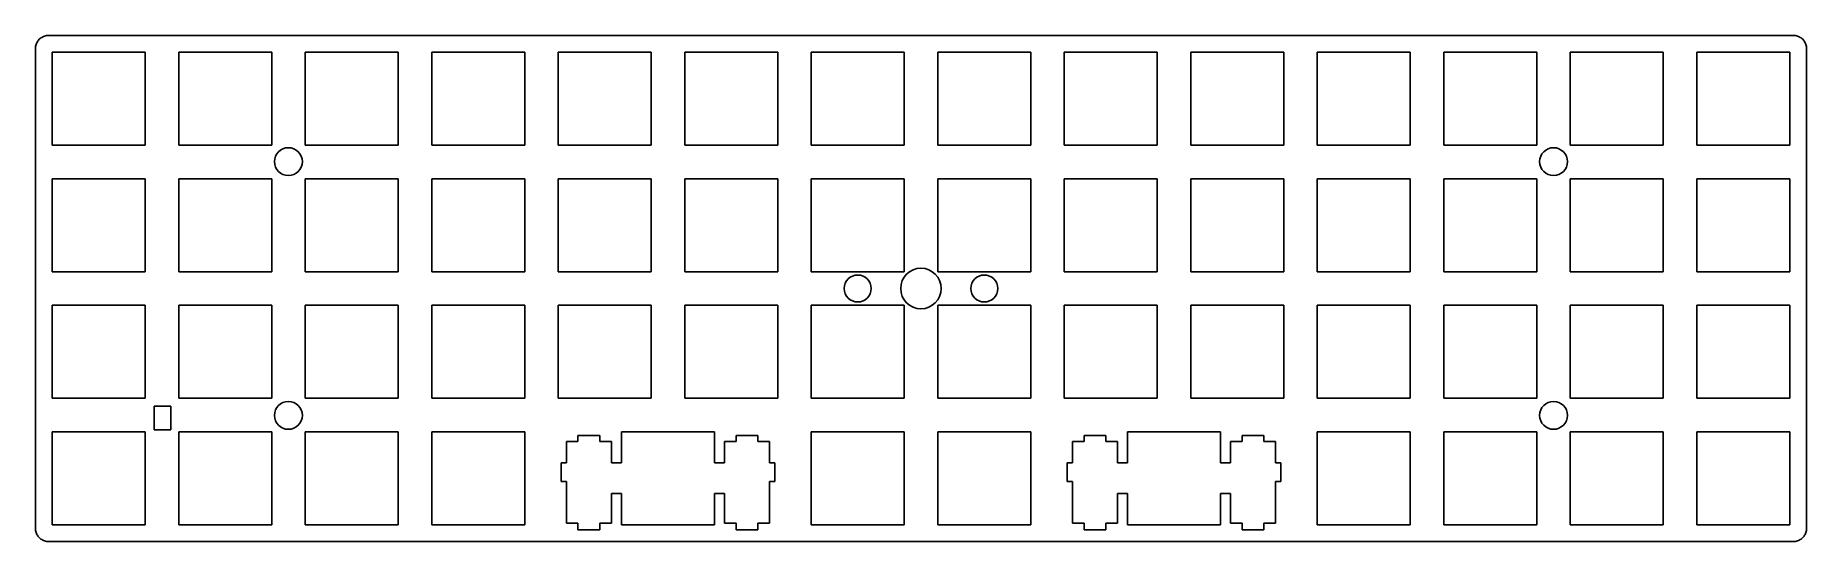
# Model space of a CAD drawing. Header units: millimetres. Extents: x -172 to 94, y -63 to 13.
import ezdxf

# ---------------------------------------------------------------- set-up
doc = ezdxf.new("R2010")
doc.units = ezdxf.units.MM

msp = doc.modelspace()

# ---------------------------------------------------------------- linework, layer by layer
at = {"color": 7, "linetype": 'Continuous', "lineweight": 25}
for p, q in [((-172.36, 11.24), (-172.37, 11.08)), ((-172.37, 11.08), (-172.37, -61.12)), ((-172.34, 11.4), (-172.36, 11.24)), ((-172.31, 11.55), (-172.34, 11.4)), ((-172.27, 11.7), (-172.31, 11.55)), ((-172.21, 11.85), (-172.27, 11.7)), ((-172.15, 11.99), (-172.21, 11.85)), ((-172.07, 12.13), (-172.15, 11.99)), ((-171.99, 12.26), (-172.07, 12.13)), ((-171.89, 12.38), (-171.99, 12.26)), ((-171.78, 12.5), (-171.89, 12.38)), ((-171.67, 12.6), (-171.78, 12.5)), ((-171.54, 12.7), (-171.67, 12.6)), ((-171.41, 12.79), (-171.54, 12.7)), ((-171.27, 12.86), (-171.41, 12.79)), ((-171.13, 12.93), (-171.27, 12.86)), ((-170.99, 12.98), (-171.13, 12.93)), ((-170.83, 13.03), (-170.99, 12.98)), ((-170.68, 13.06), (-170.83, 13.03)), ((-170.52, 13.08), (-170.68, 13.06)), ((-170.37, 13.08), (-170.52, 13.08)), ((92.33, 13.08), (-170.37, 13.08)), ((92.49, 13.08), (92.33, 13.08)), ((92.65, 13.06), (92.49, 13.08)), ((92.8, 13.03), (92.65, 13.06)), ((92.95, 12.98), (92.8, 13.03)), ((93.1, 12.93), (92.95, 12.98)), ((93.24, 12.86), (93.1, 12.93)), ((93.38, 12.79), (93.24, 12.86)), ((93.51, 12.7), (93.38, 12.79)), ((93.63, 12.6), (93.51, 12.7)), ((93.75, 12.5), (93.63, 12.6)), ((93.85, 12.38), (93.75, 12.5)), ((93.95, 12.26), (93.85, 12.38)), ((94.04, 12.13), (93.95, 12.26)), ((94.12, 11.99), (94.04, 12.13)), ((94.18, 11.85), (94.12, 11.99)), ((94.24, 11.7), (94.18, 11.85)), ((94.28, 11.55), (94.24, 11.7)), ((94.31, 11.4), (94.28, 11.55)), ((94.33, 11.24), (94.31, 11.4)), ((94.33, 11.08), (94.33, 11.24)), ((94.33, -61.12), (94.33, 11.08)), ((-155.84, 10.56), (-169.84, 10.56)), ((-169.84, 10.56), (-169.84, -3.44)), ((-155.84, -3.44), (-155.84, 10.56)), ((-136.79, 10.56), (-150.79, 10.56)), ((-150.79, 10.56), (-150.79, -3.44)), ((-136.79, -3.44), (-136.79, 10.56)), ((-117.74, 10.56), (-131.74, 10.56)), ((-131.74, 10.56), (-131.74, -3.44)), ((-117.74, -3.44), (-117.74, 10.56)), ((-112.69, 10.56), (-112.69, -3.44)), ((-98.69, 10.56), (-112.69, 10.56)), ((-98.69, -3.44), (-98.69, 10.56)), ((-79.64, 10.56), (-93.64, 10.56)), ((-93.64, 10.56), (-93.64, -3.44)), ((-79.64, -3.44), (-79.64, 10.56)), ((-60.59, 10.56), (-74.59, 10.56)), ((-74.59, 10.56), (-74.59, -3.44)), ((-60.59, -3.44), (-60.59, 10.56)), ((-41.54, 10.56), (-55.54, 10.56)), ((-55.54, 10.56), (-55.54, -3.44)), ((-41.54, -3.44), (-41.54, 10.56)), ((-36.49, 10.56), (-36.49, -3.44)), ((-22.49, 10.56), (-36.49, 10.56)), ((-22.49, -3.44), (-22.49, 10.56)), ((-3.44, 10.56), (-17.44, 10.56)), ((-17.44, 10.56), (-17.44, -3.44)), ((-3.44, -3.44), (-3.44, 10.56)), ((15.61, 10.56), (1.61, 10.56)), ((1.61, 10.56), (1.61, -3.44)), ((15.61, -3.44), (15.61, 10.56)), ((34.66, 10.56), (20.66, 10.56)), ((20.66, 10.56), (20.66, -3.44)), ((34.66, -3.44), (34.66, 10.56)), ((39.71, 10.56), (39.71, -3.44)), ((53.71, 10.56), (39.71, 10.56)), ((53.71, -3.44), (53.71, 10.56)), ((72.76, 10.56), (58.76, 10.56)), ((58.76, 10.56), (58.76, -3.44)), ((72.76, -3.44), (72.76, 10.56)), ((91.81, 10.56), (77.81, 10.56)), ((77.81, 10.56), (77.81, -3.44)), ((91.81, -3.44), (91.81, 10.56)), ((-169.84, -3.44), (-155.84, -3.44)), ((-150.79, -3.44), (-136.79, -3.44)), ((-131.74, -3.44), (-117.74, -3.44)), ((-112.69, -3.44), (-98.69, -3.44)), ((-93.64, -3.44), (-79.64, -3.44)), ((-74.59, -3.44), (-60.59, -3.44)), ((-55.54, -3.44), (-41.54, -3.44)), ((-36.49, -3.44), (-22.49, -3.44)), ((-17.44, -3.44), (-3.44, -3.44)), ((1.61, -3.44), (15.61, -3.44)), ((20.66, -3.44), (34.66, -3.44)), ((39.71, -3.44), (53.71, -3.44)), ((58.76, -3.44), (72.76, -3.44)), ((77.81, -3.44), (91.81, -3.44)), ((-155.84, -8.49), (-169.84, -8.49)), ((-169.84, -8.49), (-169.84, -22.49)), ((-155.84, -22.49), (-155.84, -8.49)), ((-150.79, -8.49), (-150.79, -22.49)), ((-136.79, -8.49), (-150.79, -8.49)), ((-136.79, -22.49), (-136.79, -8.49)), ((-117.74, -8.49), (-131.74, -8.49)), ((-131.74, -8.49), (-131.74, -22.49)), ((-117.74, -22.49), (-117.74, -8.49)), ((-98.69, -8.49), (-112.69, -8.49)), ((-112.69, -8.49), (-112.69, -22.49)), ((-98.69, -22.49), (-98.69, -8.49)), ((-79.64, -8.49), (-93.64, -8.49)), ((-93.64, -8.49), (-93.64, -22.49)), ((-79.64, -22.49), (-79.64, -8.49)), ((-74.59, -8.49), (-74.59, -22.49)), ((-60.59, -8.49), (-74.59, -8.49)), ((-60.59, -22.49), (-60.59, -8.49)), ((-41.54, -8.49), (-55.54, -8.49)), ((-55.54, -8.49), (-55.54, -22.49)), ((-41.54, -22.49), (-41.54, -8.49)), ((-22.49, -8.49), (-36.49, -8.49)), ((-36.49, -8.49), (-36.49, -22.49)), ((-22.49, -22.49), (-22.49, -8.49)), ((-3.44, -8.49), (-17.44, -8.49)), ((-17.44, -8.49), (-17.44, -22.49)), ((-3.44, -22.49), (-3.44, -8.49)), ((1.61, -8.49), (1.61, -22.49)), ((15.61, -8.49), (1.61, -8.49)), ((15.61, -22.49), (15.61, -8.49)), ((34.66, -8.49), (20.66, -8.49)), ((20.66, -8.49), (20.66, -22.49)), ((34.66, -22.49), (34.66, -8.49)), ((53.71, -8.49), (39.71, -8.49)), ((39.71, -8.49), (39.71, -22.49)), ((53.71, -22.49), (53.71, -8.49)), ((72.76, -8.49), (58.76, -8.49)), ((58.76, -8.49), (58.76, -22.49)), ((72.76, -22.49), (72.76, -8.49)), ((91.81, -8.49), (77.81, -8.49)), ((77.81, -8.49), (77.81, -22.49)), ((91.81, -22.49), (91.81, -8.49)), ((-169.84, -22.49), (-155.84, -22.49)), ((-150.79, -22.49), (-136.79, -22.49)), ((-131.74, -22.49), (-117.74, -22.49)), ((-112.69, -22.49), (-98.69, -22.49)), ((-93.64, -22.49), (-79.64, -22.49)), ((-74.59, -22.49), (-60.59, -22.49)), ((-55.54, -22.49), (-41.54, -22.49)), ((-36.49, -22.49), (-22.49, -22.49)), ((-17.44, -22.49), (-3.44, -22.49)), ((1.61, -22.49), (15.61, -22.49)), ((20.66, -22.49), (34.66, -22.49)), ((39.71, -22.49), (53.71, -22.49)), ((58.76, -22.49), (72.76, -22.49)), ((77.81, -22.49), (91.81, -22.49)), ((-155.84, -27.54), (-169.84, -27.54)), ((-169.84, -27.54), (-169.84, -41.54)), ((-155.84, -41.54), (-155.84, -27.54)), ((-136.79, -27.54), (-150.79, -27.54)), ((-150.79, -27.54), (-150.79, -41.54)), ((-136.79, -41.54), (-136.79, -27.54)), ((-117.74, -27.54), (-131.74, -27.54)), ((-131.74, -27.54), (-131.74, -41.54)), ((-117.74, -41.54), (-117.74, -27.54)), ((-112.69, -27.54), (-112.69, -41.54)), ((-98.69, -27.54), (-112.69, -27.54)), ((-98.69, -41.54), (-98.69, -27.54)), ((-79.64, -27.54), (-93.64, -27.54)), ((-93.64, -27.54), (-93.64, -41.54)), ((-79.64, -41.54), (-79.64, -27.54)), ((-60.59, -27.54), (-74.59, -27.54)), ((-74.59, -27.54), (-74.59, -41.54)), ((-60.59, -41.54), (-60.59, -27.54)), ((-41.54, -27.54), (-55.54, -27.54)), ((-55.54, -27.54), (-55.54, -41.54)), ((-41.54, -41.54), (-41.54, -27.54)), ((-36.49, -27.54), (-36.49, -41.54)), ((-22.49, -27.54), (-36.49, -27.54)), ((-22.49, -41.54), (-22.49, -27.54)), ((-3.44, -27.54), (-17.44, -27.54)), ((-17.44, -27.54), (-17.44, -41.54)), ((-3.44, -41.54), (-3.44, -27.54)), ((15.61, -27.54), (1.61, -27.54)), ((1.61, -27.54), (1.61, -41.54)), ((15.61, -41.54), (15.61, -27.54)), ((34.66, -27.54), (20.66, -27.54)), ((20.66, -27.54), (20.66, -41.54)), ((34.66, -41.54), (34.66, -27.54)), ((39.71, -27.54), (39.71, -41.54)), ((53.71, -27.54), (39.71, -27.54)), ((53.71, -41.54), (53.71, -27.54)), ((72.76, -27.54), (58.76, -27.54)), ((58.76, -27.54), (58.76, -41.54)), ((72.76, -41.54), (72.76, -27.54)), ((91.81, -27.54), (77.81, -27.54)), ((77.81, -27.54), (77.81, -41.54)), ((91.81, -41.54), (91.81, -27.54)), ((-169.84, -41.54), (-155.84, -41.54)), ((-150.79, -41.54), (-136.79, -41.54)), ((-131.74, -41.54), (-117.74, -41.54)), ((-112.69, -41.54), (-98.69, -41.54)), ((-93.64, -41.54), (-79.64, -41.54)), ((-74.59, -41.54), (-60.59, -41.54)), ((-55.54, -41.54), (-41.54, -41.54)), ((-36.49, -41.54), (-22.49, -41.54)), ((-17.44, -41.54), (-3.44, -41.54)), ((1.61, -41.54), (15.61, -41.54)), ((20.66, -41.54), (34.66, -41.54)), ((39.71, -41.54), (53.71, -41.54)), ((58.76, -41.54), (72.76, -41.54)), ((77.81, -41.54), (91.81, -41.54)), ((-154.5, -42.74), (-154.5, -46.29)), ((-151.96, -42.74), (-154.5, -42.74)), ((-151.96, -46.29), (-151.96, -42.74)), ((-155.84, -46.59), (-169.84, -46.59)), ((-169.84, -46.59), (-169.84, -60.59)), ((-155.84, -60.59), (-155.84, -46.59)), ((-154.5, -46.29), (-151.96, -46.29)), ((-150.79, -46.59), (-150.79, -60.59)), ((-136.79, -46.59), (-150.79, -46.59)), ((-136.79, -60.59), (-136.79, -46.59)), ((-117.74, -46.59), (-131.74, -46.59)), ((-131.74, -46.59), (-131.74, -60.59)), ((-117.74, -60.59), (-117.74, -46.59)), ((-98.69, -46.59), (-112.69, -46.59)), ((-112.69, -46.59), (-112.69, -60.59)), ((-98.69, -60.59), (-98.69, -46.59)), ((-87.37, -47.14), (-90.67, -47.14)), ((-90.67, -47.14), (-90.67, -48.06)), ((-87.37, -48.06), (-87.37, -47.14)), ((-70.12, -46.59), (-84.12, -46.59)), ((-84.12, -46.59), (-84.12, -51.29)), ((-70.12, -51.29), (-70.12, -46.59)), ((-63.57, -47.14), (-66.87, -47.14)), ((-66.87, -47.14), (-66.87, -48.06)), ((-63.57, -48.06), (-63.57, -47.14)), ((-41.54, -46.59), (-55.54, -46.59)), ((-55.54, -46.59), (-55.54, -60.59)), ((-41.54, -60.59), (-41.54, -46.59)), ((-36.49, -46.59), (-36.49, -60.59)), ((-22.49, -46.59), (-36.49, -46.59)), ((-22.49, -60.59), (-22.49, -46.59)), ((-11.17, -47.14), (-14.47, -47.14)), ((-14.47, -47.14), (-14.47, -48.06)), ((-11.17, -48.06), (-11.17, -47.14)), ((6.08, -46.59), (-7.92, -46.59)), ((-7.92, -46.59), (-7.92, -51.29)), ((6.08, -51.29), (6.08, -46.59)), ((12.63, -47.14), (9.33, -47.14)), ((9.33, -47.14), (9.33, -48.06)), ((12.63, -48.06), (12.63, -47.14)), ((34.66, -46.59), (20.66, -46.59)), ((20.66, -46.59), (20.66, -60.59)), ((34.66, -60.59), (34.66, -46.59)), ((53.71, -46.59), (39.71, -46.59)), ((39.71, -46.59), (39.71, -60.59)), ((53.71, -60.59), (53.71, -46.59)), ((72.76, -46.59), (58.76, -46.59)), ((58.76, -46.59), (58.76, -60.59)), ((72.76, -60.59), (72.76, -46.59)), ((77.81, -46.59), (77.81, -60.59)), ((91.81, -46.59), (77.81, -46.59)), ((91.81, -60.59), (91.81, -46.59)), ((-90.67, -48.06), (-92.39, -48.06)), ((-92.39, -48.06), (-92.39, -51.29)), ((-85.64, -48.06), (-87.37, -48.06)), ((-85.64, -51.29), (-85.64, -48.06)), ((-66.87, -48.06), (-68.59, -48.06)), ((-68.59, -48.06), (-68.59, -51.29)), ((-61.84, -48.06), (-63.57, -48.06)), ((-61.84, -51.29), (-61.84, -48.06)), ((-14.47, -48.06), (-16.19, -48.06)), ((-16.19, -48.06), (-16.19, -51.29)), ((-9.44, -48.06), (-11.17, -48.06)), ((-9.44, -51.29), (-9.44, -48.06)), ((9.33, -48.06), (7.61, -48.06)), ((7.61, -48.06), (7.61, -51.29)), ((14.36, -48.06), (12.63, -48.06)), ((14.36, -51.29), (14.36, -48.06)), ((-92.39, -51.29), (-93.22, -51.29)), ((-93.22, -51.29), (-93.22, -54.09)), ((-84.12, -51.29), (-85.64, -51.29)), ((-68.59, -51.29), (-70.12, -51.29)), ((-61.02, -51.29), (-61.84, -51.29)), ((-61.02, -54.09), (-61.02, -51.29)), ((-16.19, -51.29), (-17.02, -51.29)), ((-17.02, -51.29), (-17.02, -54.09)), ((-7.92, -51.29), (-9.44, -51.29)), ((7.61, -51.29), (6.08, -51.29)), ((15.18, -51.29), (14.36, -51.29)), ((15.18, -54.09), (15.18, -51.29)), ((-93.22, -54.09), (-92.39, -54.09)), ((-92.39, -54.09), (-92.39, -60.36)), ((-85.64, -60.36), (-85.64, -55.89)), ((-85.64, -55.89), (-84.12, -55.89)), ((-84.12, -55.89), (-84.12, -60.59)), ((-70.12, -60.59), (-70.12, -55.89)), ((-70.12, -55.89), (-68.59, -55.89)), ((-68.59, -55.89), (-68.59, -60.36)), ((-61.84, -60.36), (-61.84, -54.09)), ((-61.84, -54.09), (-61.02, -54.09)), ((-17.02, -54.09), (-16.19, -54.09)), ((-16.19, -54.09), (-16.19, -60.36)), ((-9.44, -60.36), (-9.44, -55.89)), ((-9.44, -55.89), (-7.92, -55.89)), ((-7.92, -55.89), (-7.92, -60.59)), ((6.08, -60.59), (6.08, -55.89)), ((6.08, -55.89), (7.61, -55.89)), ((7.61, -55.89), (7.61, -60.36)), ((14.36, -60.36), (14.36, -54.09)), ((14.36, -54.09), (15.18, -54.09)), ((-172.37, -61.12), (-172.36, -61.28)), ((-172.36, -61.28), (-172.34, -61.43)), ((-169.84, -60.59), (-155.84, -60.59)), ((-150.79, -60.59), (-136.79, -60.59)), ((-131.74, -60.59), (-117.74, -60.59)), ((-112.69, -60.59), (-98.69, -60.59)), ((-92.39, -60.36), (-90.67, -60.36)), ((-90.67, -60.36), (-90.67, -61.34)), ((-87.37, -61.34), (-87.37, -60.36)), ((-87.37, -60.36), (-85.64, -60.36)), ((-84.12, -60.59), (-70.12, -60.59)), ((-68.59, -60.36), (-66.87, -60.36)), ((-66.87, -60.36), (-66.87, -61.34)), ((-63.57, -60.36), (-61.84, -60.36)), ((-63.57, -61.34), (-63.57, -60.36)), ((-55.54, -60.59), (-41.54, -60.59)), ((-36.49, -60.59), (-22.49, -60.59)), ((-16.19, -60.36), (-14.47, -60.36)), ((-14.47, -60.36), (-14.47, -61.34)), ((-11.17, -61.34), (-11.17, -60.36)), ((-11.17, -60.36), (-9.44, -60.36)), ((-7.92, -60.59), (6.08, -60.59)), ((7.61, -60.36), (9.33, -60.36)), ((9.33, -60.36), (9.33, -61.34)), ((12.63, -61.34), (12.63, -60.36)), ((12.63, -60.36), (14.36, -60.36)), ((20.66, -60.59), (34.66, -60.59)), ((39.71, -60.59), (53.71, -60.59)), ((58.76, -60.59), (72.76, -60.59)), ((77.81, -60.59), (91.81, -60.59)), ((94.31, -61.43), (94.33, -61.28)), ((94.33, -61.28), (94.33, -61.12)), ((-172.34, -61.43), (-172.31, -61.59)), ((-172.31, -61.59), (-172.27, -61.74)), ((-172.27, -61.74), (-172.21, -61.88)), ((-172.21, -61.88), (-172.15, -62.03)), ((-172.15, -62.03), (-172.07, -62.16)), ((-172.07, -62.16), (-171.99, -62.29)), ((-171.99, -62.29), (-171.89, -62.42)), ((-171.89, -62.42), (-171.78, -62.53)), ((-171.78, -62.53), (-171.67, -62.64)), ((-171.67, -62.64), (-171.54, -62.74)), ((-171.54, -62.74), (-171.41, -62.82)), ((-171.41, -62.82), (-171.27, -62.9)), ((-171.27, -62.9), (-171.13, -62.97)), ((-171.13, -62.97), (-170.99, -63.02)), ((-170.99, -63.02), (-170.83, -63.06)), ((-170.83, -63.06), (-170.68, -63.09)), ((-170.68, -63.09), (-170.52, -63.11)), ((-170.52, -63.11), (-170.37, -63.12)), ((-170.37, -63.12), (92.33, -63.12)), ((-90.67, -61.34), (-87.37, -61.34)), ((-66.87, -61.34), (-63.57, -61.34)), ((-14.47, -61.34), (-11.17, -61.34)), ((9.33, -61.34), (12.63, -61.34)), ((92.33, -63.12), (92.49, -63.11)), ((92.49, -63.11), (92.65, -63.09)), ((92.65, -63.09), (92.8, -63.06)), ((92.8, -63.06), (92.95, -63.02)), ((92.95, -63.02), (93.1, -62.97)), ((93.1, -62.97), (93.24, -62.9)), ((93.24, -62.9), (93.38, -62.82)), ((93.38, -62.82), (93.51, -62.74)), ((93.51, -62.74), (93.63, -62.64)), ((93.63, -62.64), (93.75, -62.53)), ((93.75, -62.53), (93.85, -62.42)), ((93.85, -62.42), (93.95, -62.29)), ((93.95, -62.29), (94.04, -62.16)), ((94.04, -62.16), (94.12, -62.03)), ((94.12, -62.03), (94.18, -61.88)), ((94.18, -61.88), (94.24, -61.74)), ((94.24, -61.74), (94.28, -61.59)), ((94.28, -61.59), (94.31, -61.43))]:
    msp.add_line(p, q, dxfattribs=at)
for centre, radius in [((-134.27, -5.92), 2.1), ((56.23, -5.92), 2.1), ((-48.54, -25.02), 2.03), ((-39.02, -25.02), 3.05), ((-29.49, -25.02), 2.03), ((-134.27, -44.12), 2.1), ((56.23, -44.12), 2.1)]:
    msp.add_circle(centre, radius, dxfattribs=at)

doc.saveas('drawing.dxf')
